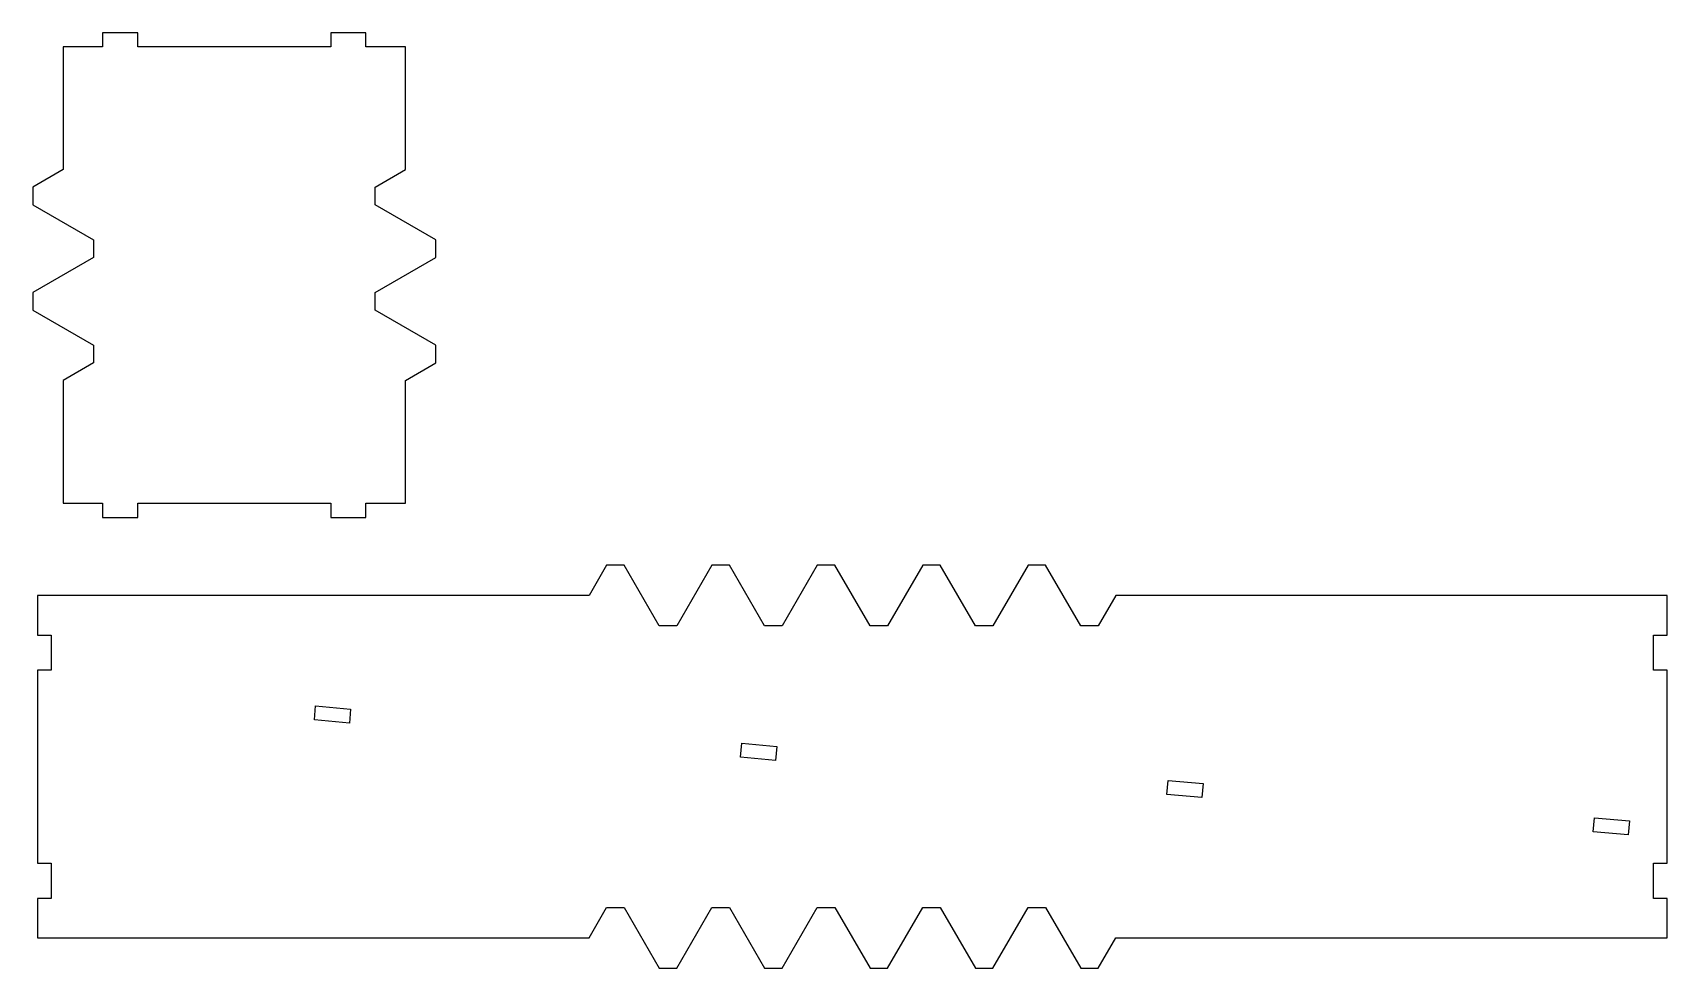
# Model space of a CAD drawing. Header units: metres. Extents: x -508 to 508, y -209 to 629.
# Drawn here: x 42.6 to 508, y 222.6 to 489 of the extents above; entities that cross this region are included whole.
import ezdxf

# ---------------------------------------------------------------- set-up
doc = ezdxf.new("R2010")
doc.units = ezdxf.units.M

msp = doc.modelspace()

# ---------------------------------------------------------------- linework, layer by layer
for p, q in [((72.5095, 489), (62.5095, 489)), ((62.5095, 489), (62.5095, 485)), ((72.5095, 485), (72.5095, 489)), ((137.49, 489), (127.49, 489)), ((127.49, 489), (127.49, 485)), ((137.49, 485), (137.49, 489)), ((62.5095, 485), (51.2643, 485)), ((51.2643, 485), (51.2643, 450)), ((127.49, 485), (72.5095, 485)), ((148.736, 485), (137.49, 485)), ((148.736, 450), (148.736, 485)), ((51.2643, 450), (42.604, 445)), ((140.075, 445), (148.736, 450)), ((42.604, 445), (42.604, 440)), ((140.075, 440), (140.075, 445)), ((42.604, 440), (59.9245, 430)), ((157.396, 430), (140.075, 440)), ((59.9245, 430), (59.9245, 425)), ((157.396, 425), (157.396, 430)), ((59.9245, 425), (42.604, 415)), ((140.075, 415), (157.396, 425)), ((42.604, 415), (42.604, 410)), ((140.075, 410), (140.075, 415)), ((42.604, 410), (59.9245, 400)), ((157.396, 400), (140.075, 410)), ((59.9245, 400), (59.9245, 395)), ((157.396, 395), (157.396, 400)), ((59.9245, 395), (51.2643, 390)), ((148.736, 390), (157.396, 395)), ((51.2643, 390), (51.2643, 355)), ((148.736, 355), (148.736, 390)), ((51.2643, 355), (62.5095, 355)), ((62.5095, 355), (62.5095, 351)), ((72.5095, 355), (127.49, 355)), ((72.5095, 351), (72.5095, 355)), ((127.49, 355), (127.49, 351)), ((137.49, 351), (137.49, 355)), ((137.49, 355), (148.736, 355)), ((62.5095, 351), (72.5095, 351)), ((127.49, 351), (137.49, 351)), ((206, 337.396), (201, 328.736)), ((211, 337.396), (206, 337.396)), ((221, 320.075), (211, 337.396)), ((236, 337.396), (226, 320.075)), ((241, 337.396), (236, 337.396)), ((251, 320.075), (241, 337.396)), ((266, 337.396), (256, 320.075)), ((271, 337.396), (266, 337.396)), ((281, 320.075), (271, 337.396)), ((296, 337.396), (286, 320.075)), ((301, 337.396), (296, 337.396)), ((311, 320.075), (301, 337.396)), ((326, 337.396), (316, 320.075)), ((331, 337.396), (326, 337.396)), ((341, 320.075), (331, 337.396)), ((201, 328.736), (44, 328.736)), ((44, 328.736), (44, 317.49)), ((351, 328.736), (346, 320.075)), ((508, 328.736), (351, 328.736)), ((508, 317.49), (508, 328.736)), ((44, 317.49), (47.9, 317.49)), ((47.9, 317.49), (47.9, 307.49)), ((226, 320.075), (221, 320.075)), ((256, 320.075), (251, 320.075)), ((286, 320.075), (281, 320.075)), ((316, 320.075), (311, 320.075)), ((346, 320.075), (341, 320.075)), ((504.1, 307.49), (504.1, 317.49)), ((504.1, 317.49), (508, 317.49)), ((47.9, 307.49), (44, 307.49)), ((44, 307.49), (44, 252.51)), ((508, 307.49), (504.1, 307.49)), ((508, 252.51), (508, 307.49)), ((122.807, 293.308), (123.155, 297.292)), ((132.769, 292.436), (122.807, 293.308)), ((123.155, 297.292), (133.117, 296.421)), ((133.117, 296.421), (132.769, 292.436)), ((244.165, 282.69), (244.514, 286.675)), ((244.514, 286.675), (254.476, 285.803)), ((254.476, 285.803), (254.127, 281.818)), ((254.127, 281.818), (244.165, 282.69)), ((365.524, 272.073), (365.873, 276.057)), ((365.873, 276.057), (375.835, 275.186)), ((375.835, 275.186), (375.486, 271.201)), ((375.486, 271.201), (365.524, 272.073)), ((486.883, 261.455), (487.231, 265.44)), ((487.231, 265.44), (497.193, 264.568)), ((496.845, 260.583), (486.883, 261.455)), ((497.193, 264.568), (496.845, 260.583)), ((44, 252.51), (47.9, 252.51)), ((47.9, 252.51), (47.9, 242.51)), ((504.1, 242.51), (504.1, 252.51)), ((504.1, 252.51), (508, 252.51)), ((47.9, 242.51), (44, 242.51)), ((44, 242.51), (44, 231.264)), ((508, 242.51), (504.1, 242.51)), ((508, 231.264), (508, 242.51)), ((201, 231.264), (206, 239.925)), ((206, 239.925), (211, 239.925)), ((211, 239.925), (221, 222.604)), ((226, 222.604), (236, 239.925)), ((236, 239.925), (241, 239.925)), ((241, 239.925), (251, 222.604)), ((256, 222.604), (266, 239.925)), ((266, 239.925), (271, 239.925)), ((271, 239.925), (281, 222.604)), ((286, 222.604), (296, 239.925)), ((296, 239.925), (301, 239.925)), ((301, 239.925), (311, 222.604)), ((316, 222.604), (326, 239.925)), ((326, 239.925), (331, 239.925)), ((331, 239.925), (341, 222.604)), ((44, 231.264), (201, 231.264)), ((346, 222.604), (351, 231.264)), ((351, 231.264), (508, 231.264)), ((221, 222.604), (226, 222.604)), ((251, 222.604), (256, 222.604)), ((281, 222.604), (286, 222.604)), ((311, 222.604), (316, 222.604)), ((341, 222.604), (346, 222.604))]:
    msp.add_line(p, q)

doc.saveas('drawing.dxf')
